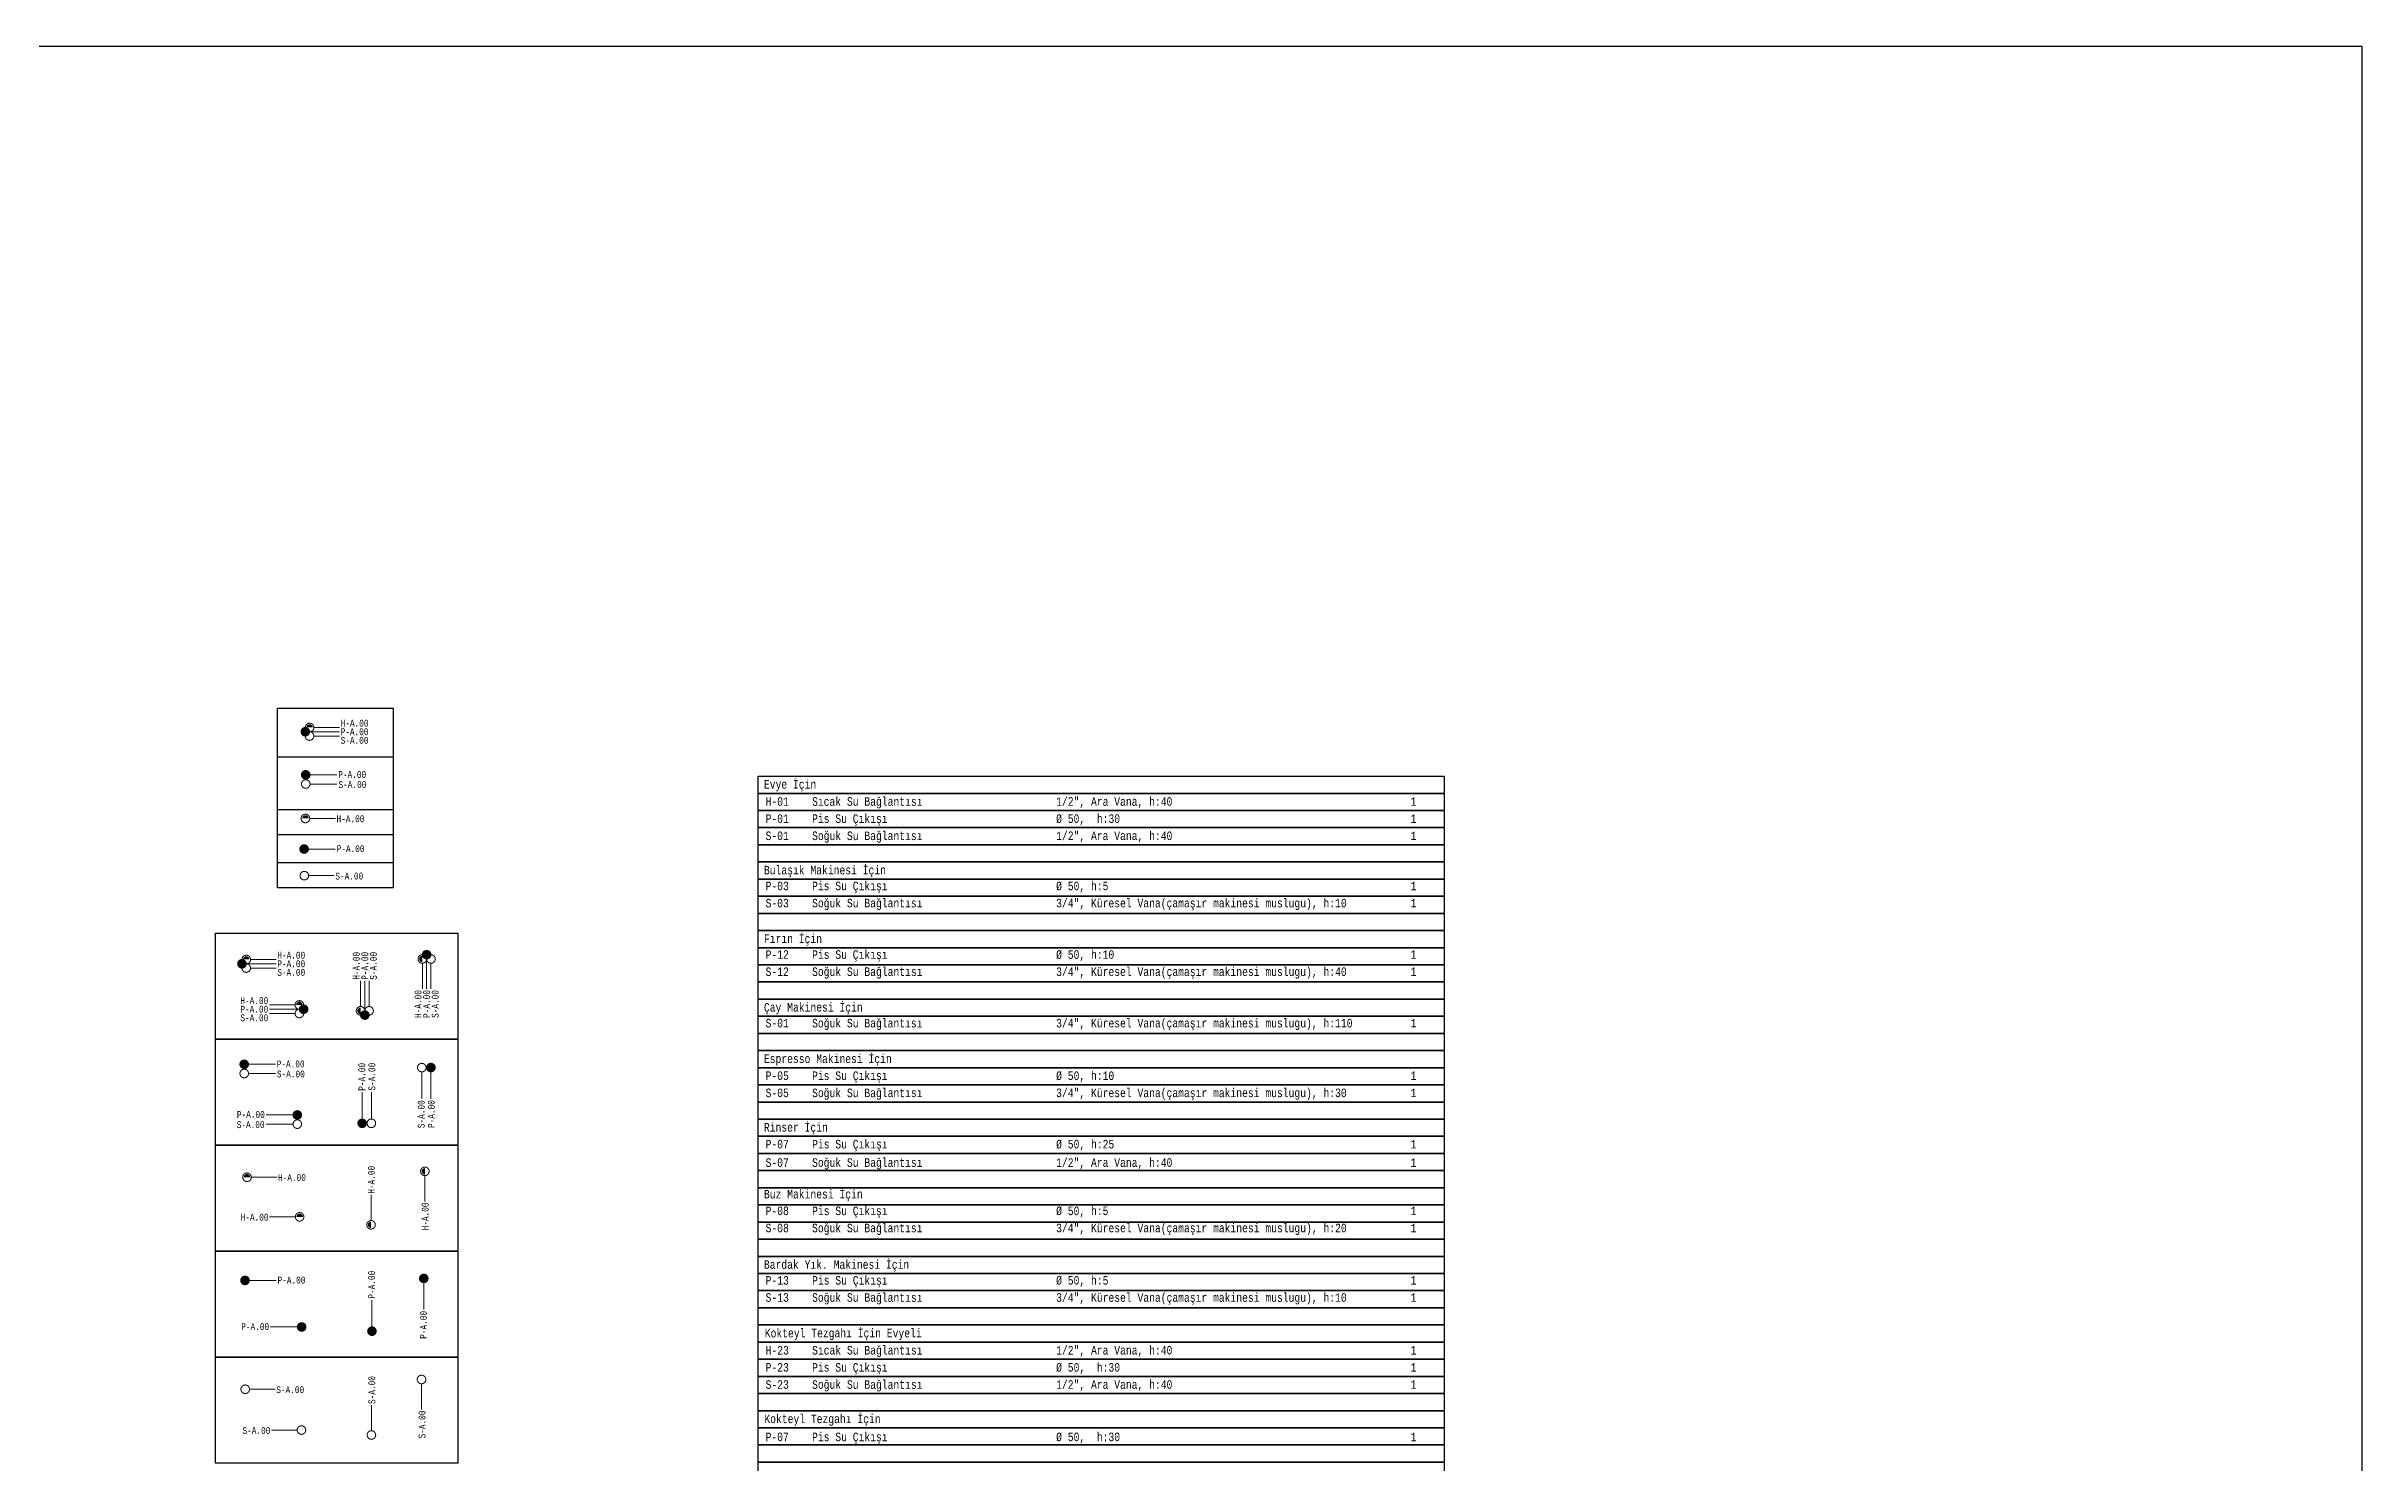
# Model space of a CAD drawing. Header units: millimetres. Extents: x -3516 to 33273, y -7531 to 724.
# Drawn here: x 22098 to 24799, y -2529 to -876 of the extents above; entities that cross this region are included whole.
import ezdxf
from ezdxf.enums import TextEntityAlignment as Align

# ---------------------------------------------------------------- set-up
doc = ezdxf.new("R2010")
doc.units = ezdxf.units.MM
for name, color, linetype, lineweight in [('-DWG_ANA', 7, 'Continuous', 50), ('GRC-Ekipman', 4, 'Continuous', 25), ('PLAN', 253, 'Continuous', 15)]:
    doc.layers.add(name, color=color, linetype=linetype, lineweight=lineweight)
doc.layers.add('TES_SU', color=150, linetype='Continuous')
doc.styles.add('antet', font='', dxfattribs={"width": 0.8})
doc.styles.get('antet').set_extended_font_data('Monospac821 BT')

# ---------------------------------------------------------------- blocks, each defined once
blk = doc.blocks.new('*U49')
at = {"layer": 'GRC-Ekipman', "color": 5, "lineweight": 25}
blk.add_lwpolyline([(-10, -400), (-10, 400), (10, 400), (10, -400)], close=True, dxfattribs=at)
blk = doc.blocks.new('*U50')
at = {"layer": 'GRC-Ekipman', "color": 0, "linetype": 'ByBlock', "lineweight": -2, "transparency": 16777216}
for p in [(0, 0), (20, 0), (40, 0), (60, 0), (80, 0), (100, 0), (120, 0), (140, 0), (160, 0), (180, 0), (200, 0), (220, 0), (240, 0), (260, 0), (280, 0), (300, 0), (320, 0), (340, 0), (360, 0), (380, 0), (400, 0), (420, 0), (440, 0), (460, 0), (480, 0), (500, 0), (520, 0), (540, 0), (560, 0), (580, 0), (600, 0), (620, 0), (640, 0), (660, 0), (680, 0), (700, 0), (720, 0), (740, 0), (760, 0), (780, 0), (800, 0), (820, 0), (840, 0), (860, 0), (880, 0), (900, 0), (920, 0), (940, 0), (960, 0), (980, 0), (1000, 0), (1020, 0), (1040, 0), (1060, 0), (1080, 0)]:
    blk.add_blockref('*U49', p, dxfattribs=at)
blk = doc.blocks.new('v-sp')
at = {"layer": 'TES_SU', "linetype": 'Continuous', "const_width": 5.58}
blk.add_lwpolyline([(-2.8, 0, 1), (2.8, 0, 1)], format="xyb", close=True, dxfattribs=at)
blk = doc.blocks.new('v-sg')
at = {"layer": 'TES_SU', "linetype": 'Continuous', "const_width": 1.2}
blk.add_lwpolyline([(-5, 0, 1), (5, 0, 1)], format="xyb", close=True, dxfattribs=at)
blk = doc.blocks.new('v-h')
at = {"layer": 'TES_SU', "linetype": 'Continuous', "const_width": 1.2}
blk.add_lwpolyline([(0, -5, 1), (0, 5, 1)], format="xyb", close=True, dxfattribs=at)
at = {"layer": 'TES_SU', "linetype": 'Continuous', "const_width": 3.744}
for points in [[(0, 1.872, 0.41421356), (-1.872, 0, 1)], [(-1.872, 0, 0.41421356), (0, -1.872, 1)]]:
    blk.add_lwpolyline(points, format="xyb", dxfattribs=at)
blk = doc.blocks.new('A$Cb8a359cd')
at = {"layer": 'TES_SU', "linetype": 'Continuous', "lineweight": 9, "elevation": -1}
for points in [[(7.8, 14.2), (42.8, 14.2)], [(12.8, 9.2), (42.8, 9.2)]]:
    blk.add_lwpolyline(points, dxfattribs=at)
at = {"layer": 'TES_SU', "linetype": 'Continuous', "lineweight": 15, "elevation": -1}
blk.add_lwpolyline([(12.8, 19.2), (42.8, 19.2)], dxfattribs=at)
at = {"linetype": 'Continuous', "xscale": -1, "rotation": 180.0000144432819}
for name, p in [('v-sp', (2.8, 14.2, -1)), ('v-sg', (7.8, 9.2, -1))]:
    blk.add_blockref(name, p, dxfattribs=at)
at = {"layer": 'PLAN', "linetype": 'Continuous', "xscale": -1, "rotation": 90.00001444328186}
blk.add_blockref('v-h', (7.8, 19.2, -1), dxfattribs=at)
at = {"layer": 'TES_SU', "linetype": 'Continuous', "style": 'antet', "width": 0.8}
for tag, p in [('H-A.00', (60.3, 24.2)), ('S-A.00', (60.3, 4.2)), ('P-A.00', (60.3, 14.2))]:
    blk.add_attdef(tag, text='', height=8, rotation=0, dxfattribs=at).set_placement(p, align=Align.MIDDLE)
blk = doc.blocks.new('A$C19a315f3')
at = {"layer": 'TES_SU', "linetype": 'Continuous', "lineweight": 15, "elevation": -1}
blk.add_lwpolyline([(10, 5), (40, 5)], dxfattribs=at)
at = {"layer": 'PLAN', "linetype": 'Continuous', "xscale": -1, "rotation": 90.00001444328186}
blk.add_blockref('v-h', (5, 5, -1), dxfattribs=at)
at = {"layer": 'TES_SU', "linetype": 'Continuous', "style": 'antet', "width": 0.8}
blk.add_attdef('H-A.00', text='', height=8, rotation=0, dxfattribs=at).set_placement((57.5, 4.6), align=Align.MIDDLE)
blk = doc.blocks.new('A$Ce90b04da')
at = {"layer": 'TES_SU', "linetype": 'Continuous', "lineweight": 9, "elevation": -1}
blk.add_lwpolyline([(10, 5), (40, 5)], dxfattribs=at)
at = {"linetype": 'Continuous', "xscale": -1, "rotation": 180.0000144432819}
blk.add_blockref('v-sg', (5, 5, -1), dxfattribs=at)
at = {"layer": 'TES_SU', "linetype": 'Continuous', "style": 'antet', "width": 0.8}
blk.add_attdef('S-A.00', text='', height=8, rotation=0, dxfattribs=at).set_placement((57.5, 4.5), align=Align.MIDDLE)
blk = doc.blocks.new('A$C22fc1eed')
at = {"layer": 'TES_SU', "linetype": 'Continuous', "lineweight": 9, "elevation": -1}
blk.add_lwpolyline([(7.8, 3.7), (39.1, 3.7)], dxfattribs=at)
at = {"linetype": 'Continuous', "xscale": -1, "rotation": 180.0000144432819}
blk.add_blockref('v-sp', (2.8, 3.7, -1), dxfattribs=at)
at = {"layer": 'TES_SU', "linetype": 'Continuous', "style": 'antet', "width": 0.8}
blk.add_attdef('P-A.00', text='', height=8, rotation=0, dxfattribs=at).set_placement((57, 4.1), align=Align.MIDDLE)
blk = doc.blocks.new('A$C92c2d884')
at = {"layer": 'TES_SU', "linetype": 'Continuous', "lineweight": 9, "elevation": -1}
for points in [[(10, 15.7), (41.3, 15.7)], [(10.2, 4.9), (41.4, 4.9)]]:
    blk.add_lwpolyline(points, dxfattribs=at)
at = {"linetype": 'Continuous', "xscale": -1, "rotation": 180.0000144432819}
for name, p in [('v-sp', (5, 15.7, -1)), ('v-sg', (5, 5, -1))]:
    blk.add_blockref(name, p, dxfattribs=at)
at = {"layer": 'TES_SU', "linetype": 'Continuous', "style": 'antet', "width": 0.8}
for tag, p in [('S-A.00', (59.4, 4.4)), ('P-A.00', (59.2, 16.1))]:
    blk.add_attdef(tag, text='', height=8, rotation=0, dxfattribs=at).set_placement(p, align=Align.MIDDLE)

msp = doc.modelspace()

# ---------------------------------------------------------------- linework, layer by layer
for p, q in [((22367.688, -1704.611), (22502.821, -1704.611)), ((22367.688, -1766.208), (22502.821, -1766.208)), ((22367.688, -1795.23), (22502.821, -1795.23)), ((22367.688, -1827.805), (22502.821, -1827.805))]:
    msp.add_line(p, q)
msp.add_lwpolyline([(18598.793, -875.905), (24798.793, -875.905), (24798.793, -3667.462), (18598.793, -3667.462)])
for points in [[(22367.688, -1647.752), (22502.821, -1647.752), (22502.821, -1857.419), (22367.688, -1857.419)], [(22295.569, -1910.223), (22578.193, -1910.223), (22578.193, -2033.869), (22295.569, -2033.869)], [(22295.569, -2033.869), (22578.193, -2033.869), (22578.193, -2157.515), (22295.569, -2157.515)], [(22295.569, -2157.515), (22578.193, -2157.515), (22578.193, -2281.161), (22295.569, -2281.161)], [(22295.569, -2281.161), (22578.193, -2281.161), (22578.193, -2404.806), (22295.569, -2404.806)], [(22295.569, -2404.806), (22578.193, -2404.806), (22578.193, -2528.452), (22295.569, -2528.452)]]:
    msp.add_lwpolyline(points, close=True)

# ---------------------------------------------------------------- block references
for name, p, values in [('A$Cb8a359cd', (22397.345, -1689.552), {'H-A.00': 'H-A.00', 'S-A.00': 'S-A.00', 'P-A.00': 'P-A.00'}), ('A$C92c2d884', (22395.683, -1741.305), {'S-A.00': 'S-A.00', 'P-A.00': 'P-A.00'}), ('A$C19a315f3', (22395.316, -1781.482), {'H-A.00': 'H-A.00'}), ('A$C22fc1eed', (22395.974, -1815.832), {'P-A.00': 'P-A.00'}), ('A$Ce90b04da', (22394.001, -1848.164), {'S-A.00': 'S-A.00'}), ('A$Cb8a359cd', (22323.467, -1960.158), {'H-A.00': 'H-A.00', 'S-A.00': 'S-A.00', 'P-A.00': 'P-A.00'}), ('A$C92c2d884', (22323.895, -2078.913), {'S-A.00': 'S-A.00', 'P-A.00': 'P-A.00'}), ('A$C19a315f3', (22327.14, -2199.943), {'H-A.00': 'H-A.00'}), ('A$C22fc1eed', (22327.037, -2318.95), {'P-A.00': 'P-A.00'}), ('A$Ce90b04da', (22325.078, -2447.189), {'S-A.00': 'S-A.00'})]:
    msp.add_blockref(name, p).add_auto_attribs(values)
for name, p, rotation, values in [('A$Cb8a359cd', (22483.78, -2008.629), 90, {'H-A.00': 'H-A.00', 'S-A.00': 'S-A.00', 'P-A.00': 'P-A.00'}), ('A$C92c2d884', (22482.18, -2137.028), 90, {'S-A.00': 'S-A.00', 'P-A.00': 'P-A.00'}), ('A$C19a315f3', (22481.819, -2255.403, 1), 90.00000000000001, {'H-A.00': 'H-A.00'}), ('A$C22fc1eed', (22481.588, -2377.257), 89.99999999999999, {'P-A.00': 'P-A.00'}), ('A$Ce90b04da', (22482.239, -2500.568), 90, {'S-A.00': 'S-A.00'})]:
    msp.add_blockref(name, p, dxfattribs=dict(rotation=rotation)).add_auto_attribs(values)
ref = msp.add_blockref('A$Cb8a359cd', (22555.899, -1932.54), dxfattribs=dict(xscale=-1, rotation=90))
ref.add_attrib('H-A.00', 'H-A.00', dxfattribs={"layer": 'TES_SU', "linetype": 'Continuous', "height": 8, "rotation": 89.999986, "style": 'antet', "width": 0.8}).set_placement((22531.685, -1992.858, 0), align=Align.MIDDLE)
ref.add_attrib('S-A.00', 'S-A.00', dxfattribs={"layer": 'TES_SU', "linetype": 'Continuous', "height": 8, "rotation": 89.999986, "style": 'antet', "width": 0.8}).set_placement((22551.685, -1992.858, 0), align=Align.MIDDLE)
ref.add_attrib('P-A.00', 'P-A.00', dxfattribs={"layer": 'TES_SU', "linetype": 'Continuous', "height": 8, "rotation": 89.999986, "style": 'antet', "width": 0.8}).set_placement((22541.685, -1992.858, 0), align=Align.MIDDLE)
ref = msp.add_blockref('A$Cb8a359cd', (22401.023, -2013.154), dxfattribs=dict(xscale=-1))
ref.add_attrib('H-A.00', 'H-A.00', dxfattribs={"layer": 'TES_SU', "linetype": 'Continuous', "height": 8, "rotation": 359.999986, "style": 'antet', "width": 0.8}).set_placement((22340.705, -1988.94, 0), align=Align.MIDDLE)
ref.add_attrib('S-A.00', 'S-A.00', dxfattribs={"layer": 'TES_SU', "linetype": 'Continuous', "height": 8, "rotation": 359.999986, "style": 'antet', "width": 0.8}).set_placement((22340.705, -2008.94, 0), align=Align.MIDDLE)
ref.add_attrib('P-A.00', 'P-A.00', dxfattribs={"layer": 'TES_SU', "linetype": 'Continuous', "height": 8, "rotation": 359.999986, "style": 'antet', "width": 0.8}).set_placement((22340.705, -1998.94, 0), align=Align.MIDDLE)
ref = msp.add_blockref('A$C92c2d884', (22531.021, -2062.038), dxfattribs=dict(rotation=270))
ref.add_attrib('S-A.00', 'S-A.00', dxfattribs={"layer": 'TES_SU', "linetype": 'Continuous', "height": 8, "rotation": 90.000014, "style": 'antet', "width": 0.8}).set_placement((22535.382, -2121.449, 0), align=Align.MIDDLE)
ref.add_attrib('P-A.00', 'P-A.00', dxfattribs={"layer": 'TES_SU', "linetype": 'Continuous', "height": 8, "rotation": 90.000014, "style": 'antet', "width": 0.8}).set_placement((22547.165, -2121.249, 0), align=Align.MIDDLE)
ref = msp.add_blockref('A$C92c2d884', (22395.828, -2137.95), dxfattribs=dict(xscale=-1))
ref.add_attrib('S-A.00', 'S-A.00', dxfattribs={"layer": 'TES_SU', "linetype": 'Continuous', "height": 8, "rotation": 359.999986, "style": 'antet', "width": 0.8}).set_placement((22336.417, -2133.588, 0), align=Align.MIDDLE)
ref.add_attrib('P-A.00', 'P-A.00', dxfattribs={"layer": 'TES_SU', "linetype": 'Continuous', "height": 8, "rotation": 359.999986, "style": 'antet', "width": 0.8}).set_placement((22336.617, -2121.805, 0), align=Align.MIDDLE)
ref = msp.add_blockref('A$C19a315f3', (22544.578, -2183.049, 1), dxfattribs=dict(xscale=-1, rotation=90))
ref.add_attrib('H-A.00', 'H-A.00', dxfattribs={"layer": 'TES_SU', "linetype": 'Continuous', "height": 8, "rotation": 89.999986, "style": 'antet', "width": 0.8}).set_placement((22539.983, -2240.578, 1), align=Align.MIDDLE)
ref = msp.add_blockref('A$C19a315f3', (22398.553, -2246.107), dxfattribs=dict(xscale=-1))
ref.add_attrib('H-A.00', 'H-A.00', dxfattribs={"layer": 'TES_SU', "linetype": 'Continuous', "height": 8, "rotation": 359.999986, "style": 'antet', "width": 0.8}).set_placement((22341.024, -2241.512, 0), align=Align.MIDDLE)
ref = msp.add_blockref('A$C22fc1eed', (22542.01, -2310.108), dxfattribs=dict(xscale=-1, rotation=90))
ref.add_attrib('P-A.00', 'P-A.00', dxfattribs={"layer": 'TES_SU', "linetype": 'Continuous', "height": 8, "rotation": 89.999986, "style": 'antet', "width": 0.8}).set_placement((22537.87, -2367.108, 0), align=Align.MIDDLE)
ref = msp.add_blockref('A$C22fc1eed', (22398.711, -2373.248), dxfattribs=dict(xscale=-1))
ref.add_attrib('P-A.00', 'P-A.00', dxfattribs={"layer": 'TES_SU', "linetype": 'Continuous', "height": 8, "rotation": 359.999986, "style": 'antet', "width": 0.8}).set_placement((22341.711, -2369.107, 0), align=Align.MIDDLE)
ref = msp.add_blockref('A$Ce90b04da', (22540.726, -2425.778), dxfattribs=dict(xscale=-1, rotation=90))
ref.add_attrib('S-A.00', 'S-A.00', dxfattribs={"layer": 'TES_SU', "linetype": 'Continuous', "height": 8, "rotation": 89.999986, "style": 'antet', "width": 0.8}).set_placement((22536.256, -2483.307, 0), align=Align.MIDDLE)
ref = msp.add_blockref('A$Ce90b04da', (22400.641, -2494.804), dxfattribs=dict(xscale=-1))
ref.add_attrib('S-A.00', 'S-A.00', dxfattribs={"layer": 'TES_SU', "linetype": 'Continuous', "height": 8, "rotation": 359.999986, "style": 'antet', "width": 0.8}).set_placement((22343.112, -2490.334, 0), align=Align.MIDDLE)
at = {"layer": 'GRC-Ekipman', "color": 5, "lineweight": 25, "rotation": 270.0000000000074}
msp.add_blockref('*U50', (23328.411, -1737.194), dxfattribs=at)

# ---------------------------------------------------------------- texts
at = {"layer": '-DWG_ANA', "linetype": 'Continuous', "style": 'antet', "width": 0.8}
for s, p in [('Evye İçin', (22935.109, -1741.686)), ('Bulaşık Makinesi İçin', (22935.109, -1841.686)), ('Fırın İçin', (22935.109, -1921.686)), ('Çay Makinesi İçin', (22935.109, -2001.686)), ('Espresso Makinesi İçin', (22935.109, -2061.686)), ('Rinser İçin', (22935.109, -2141.686)), ('Buz Makinesi İçin', (22935.109, -2219.65)), ('Bardak Yık. Makinesi İçin', (22935.109, -2301.686)), ('Kokteyl Tezgahı İçin Evyeli', (22936.103, -2381.686)), ('Kokteyl Tezgahı İçin', (22935.662, -2481.686))]:
    msp.add_text(s, height=10, dxfattribs=at).set_placement(p)
at = {"layer": 'TES_SU', "linetype": 'Continuous', "style": 'antet', "width": 0.8}
for s, p in [(' H-01    Sıcak Su Bağlantısı                       1/2", Ara Vana, h:40                                         1', (22930.274, -1761.678)), (' P-01    Pis Su Çıkışı                             Ø 50,  h:30                                                  1', (22930.274, -1781.678)), (' S-01    Soğuk Su Bağlantısı                       1/2", Ara Vana, h:40                                         1', (22930.274, -1801.678)), (' P-03    Pis Su Çıkışı                             Ø 50, h:5                                                    1', (22930.274, -1860.178)), (' S-03    Soğuk Su Bağlantısı                       3/4", Küresel Vana(çamaşır makinesi muslugu), h:10           1', (22930.274, -1880.178)), (' P-12    Pis Su Çıkışı                             Ø 50, h:10                                                   1', (22930.274, -1940.178)), (' S-12    Soğuk Su Bağlantısı                       3/4", Küresel Vana(çamaşır makinesi muslugu), h:40           1', (22930.274, -1960.178)), (' S-01    Soğuk Su Bağlantısı                       3/4", Küresel Vana(çamaşır makinesi muslugu), h:110          1', (22930.274, -2020.178)), (' P-05    Pis Su Çıkışı                             Ø 50, h:10                                                   1', (22930.274, -2081.501)), (' S-05    Soğuk Su Bağlantısı                       3/4", Küresel Vana(çamaşır makinesi muslugu), h:30           1', (22930.274, -2101.501)), (' P-07    Pis Su Çıkışı                             Ø 50, h:25                                                   1', (22930.274, -2161.316)), (' S-07    Soğuk Su Bağlantısı                       1/2", Ara Vana, h:40                                         1', (22930.274, -2182.816)), (' P-08    Pis Su Çıkışı                             Ø 50, h:5                                                    1', (22930.274, -2239.111)), (' S-08    Soğuk Su Bağlantısı                       3/4", Küresel Vana(çamaşır makinesi muslugu), h:20           1', (22930.274, -2259.111)), (' P-13    Pis Su Çıkışı                             Ø 50, h:5                                                    1', (22930.274, -2320.178)), (' S-13    Soğuk Su Bağlantısı                       3/4", Küresel Vana(çamaşır makinesi muslugu), h:10           1', (22930.274, -2340.178)), (' H-23    Sıcak Su Bağlantısı                       1/2", Ara Vana, h:40                                         1', (22930.274, -2401.678)), (' P-23    Pis Su Çıkışı                             Ø 50,  h:30                                                  1', (22930.274, -2421.678)), (' S-23    Soğuk Su Bağlantısı                       1/2", Ara Vana, h:40                                         1', (22930.274, -2441.678)), (' P-07    Pis Su Çıkışı                             Ø 50,  h:30                                                  1', (22930.274, -2502.746))]:
    msp.add_text(s, height=10, dxfattribs=at).set_placement(p)

doc.saveas('drawing.dxf')
